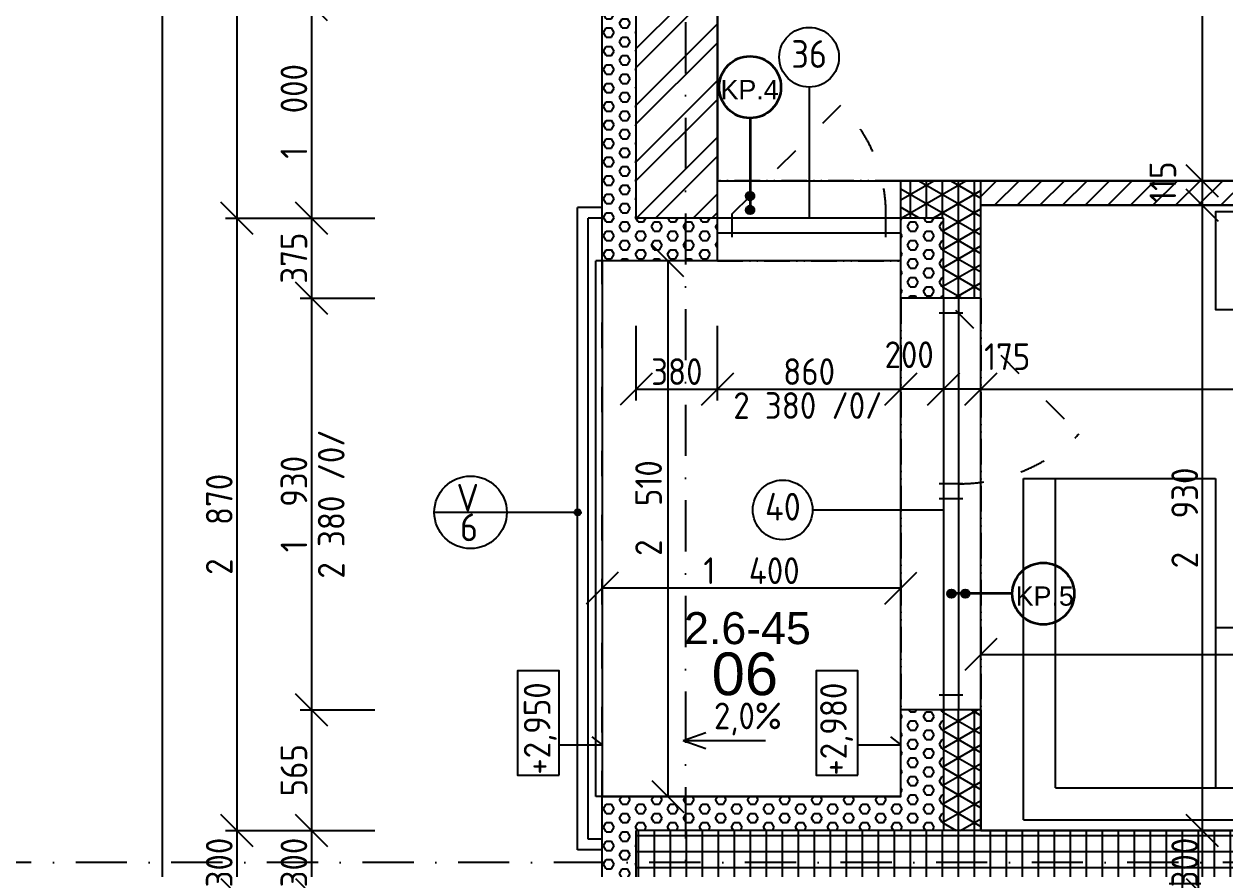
# Model space of a CAD drawing. Extents: x 4511820 to 5180432, y -1526536 to -944957.
# Drawn here: x 5024371 to 5030000, y -1232224 to -1228265 of the extents above; entities that cross this region are included whole.
import ezdxf

# ---------------------------------------------------------------- set-up
doc = ezdxf.new("R2010")
doc.units = 0
doc.header["$MEASUREMENT"] = 0
for name, pattern in [('ACAD_ISO03W100', [30, 12, -18]), ('ACAD_ISO12W100', [22, 12, -3, 0.5, -3, 0.5, -3]), ('BODKOCIARKOVANA_3', [5.6, 3, -1.3, 0, -1.3])]:
    doc.linetypes.add(name, pattern=pattern)
doc.layers.get('0').update_dxf_attribs({"linetype": 'CONTINUOUS'})
doc.layers.get('Defpoints').update_dxf_attribs({"color": 61, "linetype": 'CONTINUOUS'})
for name, color, linetype in [('KÓTY', 4, 'CONTINUOUS'), ('MÚRY', 1, 'CONTINUOUS'), ('OKNÁ', 143, 'CONTINUOUS'), ('osi', 253, 'CONTINUOUS'), ('Plochy', 41, 'CONTINUOUS'), ('POPIS', 7, 'CONTINUOUS'), ('POZEMOK', 7, 'CONTINUOUS'), ('TENKÁ', 7, 'CONTINUOUS'), ('ZARIADENIE', 47, 'CONTINUOUS'), ('ŠRAFY', 82, 'CONTINUOUS')]:
    doc.layers.add(name, color=color, linetype=linetype)
doc.layers.add('preklady', color=74, linetype='CONTINUOUS', lineweight=35)
doc.styles.add('ARIAL', font='arial.ttf')
doc.styles.add('STYLE1', font='isocp.shx')
doc.dimstyles.new('STANDARD-50', dxfattribs={"dimtxt": 125, "dimasz": 150, "dimexe": 10, "dimexo": 200, "dimgap": 20, "dimtad": 1, "dimdsep": 46, "dimlunit": 6, "dimtxsty": 'STYLE1', "dimblk1": 'OBLIQUE', "dimblk2": 'OBLIQUE', "dimsah": 1, "dimcen": 2.5, "dimse1": 1, "dimse2": 1, "dimadec": 0, "dimazin": 0, "dimtfac": 1, "dimtmove": 1, "dimatfit": 3, "dimldrblk": 'OBLIQUE', "dimfxl": 1, "dimtolj": 1, "dimtzin": 0, "dimarcsym": 0})
pattern_1 = [(90, (468750.5, -89070.035), (-75, 5e-15), []), (150, (468750.5, -89070.035), (-37.5, -64.9519053), []), (210, (468750.5, -89070.035), (37.5, -64.9519053), [])]
pattern_2 = [(0, (0, -89070.035), (0, 43.3012702), [25, -50]), (120, (0, -89070.035), (-37.5, -21.6506351), [25, -50]), (60, (25, -89070.035), (-37.5, 21.6506351), [25, -50])]

# ---------------------------------------------------------------- blocks, each defined once
blk = doc.blocks.new('_OBLIQUE')
at = {"color": 0, "linetype": 'ByBlock'}
blk.add_line((-0.5, -0.5), (0.5, 0.5), dxfattribs=at)
blk = doc.blocks.new('*D13871')
at = {"layer": 'Defpoints', "color": 0}
for p in [(5028092.5, -1225674.2), (5025018.5, -1244804.2), (5028252.5, -1244804.2)]:
    blk.add_point(p, dxfattribs=at)
at = {"layer": 'KÓTY', "color": 0, "lineweight": -2}
blk.add_line((5025018.5, -1225674.2), (5025018.5, -1244804.2), dxfattribs=at)
at = {"layer": 'KÓTY', "color": 0, "linetype": 'ByBlock', "lineweight": -2, "xscale": 150, "yscale": 150, "zscale": 150}
for p, rotation in [((5025018.5, -1225674.2), 90), ((5025018.5, -1244804.2), 270)]:
    blk.add_blockref('_OBLIQUE', p, dxfattribs=dict(at, rotation=rotation))
at = {"layer": 'KÓTY', "color": 0, "insert": (5024936, -1235239.2), "char_height": 125, "attachment_point": 5, "rotation": 90, "style": 'STYLE1'}
blk.add_mtext('\\A1;19ﾠ130', dxfattribs=at)
blk = doc.blocks.new('*D13872')
at = {"layer": 'Defpoints', "color": 0}
for p in [(5028252.5, -1225674.2), (5025368.5, -1229174.2), (5028252.5, -1229174.2)]:
    blk.add_point(p, dxfattribs=at)
at = {"layer": 'KÓTY', "color": 0, "lineweight": -2}
blk.add_line((5025368.5, -1225674.2), (5025368.5, -1229174.2), dxfattribs=at)
at = {"layer": 'KÓTY', "color": 0, "linetype": 'ByBlock', "lineweight": -2, "xscale": 150, "yscale": 150, "zscale": 150}
for p, rotation in [((5025368.5, -1225674.2), 90), ((5025368.5, -1229174.2), 270)]:
    blk.add_blockref('_OBLIQUE', p, dxfattribs=dict(at, rotation=rotation))
at = {"layer": 'KÓTY', "color": 0, "insert": (5025286, -1227424.2), "char_height": 125, "attachment_point": 5, "rotation": 90, "style": 'STYLE1'}
blk.add_mtext('\\A1;3ﾠ500', dxfattribs=at)
blk = doc.blocks.new('*D13877')
at = {"layer": 'Defpoints', "color": 0}
for p in [(5028252.5, -1229174.2), (5025368.5, -1232044.2), (5028252.5, -1232044.2)]:
    blk.add_point(p, dxfattribs=at)
at = {"layer": 'KÓTY', "color": 0, "lineweight": -2}
blk.add_line((5025368.5, -1229174.2), (5025368.5, -1232044.2), dxfattribs=at)
at = {"layer": 'KÓTY', "color": 0, "linetype": 'ByBlock', "lineweight": -2, "xscale": 150, "yscale": 150, "zscale": 150}
for p, rotation in [((5025368.5, -1229174.2), 90), ((5025368.5, -1232044.2), 270)]:
    blk.add_blockref('_OBLIQUE', p, dxfattribs=dict(at, rotation=rotation))
at = {"layer": 'KÓTY', "color": 0, "insert": (5025286, -1230609.2), "char_height": 125, "attachment_point": 5, "rotation": 90, "style": 'STYLE1'}
blk.add_mtext('\\A1;2ﾠ870', dxfattribs=at)
blk = doc.blocks.new('*D13878')
at = {"layer": 'Defpoints', "color": 0}
for p in [(5028252.5, -1232044.2), (5025368.5, -1232344.2), (5028252.5, -1232344.2)]:
    blk.add_point(p, dxfattribs=at)
at = {"layer": 'KÓTY', "color": 0, "lineweight": -2}
blk.add_line((5025368.5, -1232044.2), (5025368.5, -1232344.2), dxfattribs=at)
at = {"layer": 'KÓTY', "color": 0, "linetype": 'ByBlock', "lineweight": -2, "xscale": 150, "yscale": 150, "zscale": 150}
for p, rotation in [((5025368.5, -1232044.2), 90), ((5025368.5, -1232344.2), 270)]:
    blk.add_blockref('_OBLIQUE', p, dxfattribs=dict(at, rotation=rotation))
at = {"layer": 'KÓTY', "color": 0, "insert": (5025286, -1232194.2), "char_height": 125, "attachment_point": 5, "rotation": 90, "style": 'STYLE1'}
blk.add_mtext('\\A1;300', dxfattribs=at)
blk = doc.blocks.new('*D13883')
at = {"layer": 'Defpoints', "color": 0}
for p in [(5028252.5, -1228174.2), (5025718.5, -1229174.2), (5028252.5, -1229174.2)]:
    blk.add_point(p, dxfattribs=at)
at = {"layer": 'KÓTY', "color": 0, "lineweight": -2}
blk.add_line((5025718.5, -1228174.2), (5025718.5, -1229174.2), dxfattribs=at)
at = {"layer": 'KÓTY', "color": 0, "linetype": 'ByBlock', "lineweight": -2, "xscale": 150, "yscale": 150, "zscale": 150}
for p, rotation in [((5025718.5, -1228174.2), 90), ((5025718.5, -1229174.2), 270)]:
    blk.add_blockref('_OBLIQUE', p, dxfattribs=dict(at, rotation=rotation))
at = {"layer": 'KÓTY', "color": 0, "insert": (5025636, -1228674.2), "char_height": 125, "attachment_point": 5, "rotation": 90, "style": 'STYLE1'}
blk.add_mtext('\\A1;1ﾠ000', dxfattribs=at)
blk = doc.blocks.new('*D13884')
at = {"layer": 'Defpoints', "color": 0}
for p in [(5028252.5, -1229174.2), (5025718.5, -1229549.2), (5029680, -1229549.2)]:
    blk.add_point(p, dxfattribs=at)
at = {"layer": 'KÓTY', "color": 0, "lineweight": -2}
blk.add_line((5025718.5, -1229174.2), (5025718.5, -1229549.2), dxfattribs=at)
at = {"layer": 'KÓTY', "color": 0, "linetype": 'ByBlock', "lineweight": -2, "xscale": 150, "yscale": 150, "zscale": 150}
for p, rotation in [((5025718.5, -1229174.2), 90), ((5025718.5, -1229549.2), 270)]:
    blk.add_blockref('_OBLIQUE', p, dxfattribs=dict(at, rotation=rotation))
at = {"layer": 'KÓTY', "color": 0, "insert": (5025636, -1229361.7), "char_height": 125, "attachment_point": 5, "rotation": 90, "style": 'STYLE1'}
blk.add_mtext('\\A1;375', dxfattribs=at)
blk = doc.blocks.new('*D13885')
at = {"layer": 'Defpoints', "color": 0}
for p in [(5029680, -1229549.2), (5025718.5, -1231479.2), (5029680, -1231479.2)]:
    blk.add_point(p, dxfattribs=at)
at = {"layer": 'KÓTY', "color": 0, "lineweight": -2}
blk.add_line((5025718.5, -1229549.2), (5025718.5, -1231479.2), dxfattribs=at)
at = {"layer": 'KÓTY', "color": 0, "linetype": 'ByBlock', "lineweight": -2, "xscale": 150, "yscale": 150, "zscale": 150}
for p, rotation in [((5025718.5, -1229549.2), 90), ((5025718.5, -1231479.2), 270)]:
    blk.add_blockref('_OBLIQUE', p, dxfattribs=dict(at, rotation=rotation))
at = {"layer": 'KÓTY', "color": 0, "insert": (5025636, -1230514.2), "char_height": 125, "attachment_point": 5, "rotation": 90, "style": 'STYLE1'}
blk.add_mtext('\\A1;1ﾠ930', dxfattribs=at)
blk = doc.blocks.new('*D13886')
at = {"layer": 'Defpoints', "color": 0}
for p in [(5029680, -1231479.2), (5025718.5, -1232044.2), (5029692.5, -1232044.2)]:
    blk.add_point(p, dxfattribs=at)
at = {"layer": 'KÓTY', "color": 0, "lineweight": -2}
blk.add_line((5025718.5, -1231479.2), (5025718.5, -1232044.2), dxfattribs=at)
at = {"layer": 'KÓTY', "color": 0, "linetype": 'ByBlock', "lineweight": -2, "xscale": 150, "yscale": 150, "zscale": 150}
for p, rotation in [((5025718.5, -1231479.2), 90), ((5025718.5, -1232044.2), 270)]:
    blk.add_blockref('_OBLIQUE', p, dxfattribs=dict(at, rotation=rotation))
at = {"layer": 'KÓTY', "color": 0, "insert": (5025636, -1231761.7), "char_height": 125, "attachment_point": 5, "rotation": 90, "style": 'STYLE1'}
blk.add_mtext('\\A1;565', dxfattribs=at)
blk = doc.blocks.new('*D13887')
at = {"layer": 'Defpoints', "color": 0}
for p in [(5029692.5, -1232044.2), (5025718.5, -1232344.2), (5029692.5, -1232344.2)]:
    blk.add_point(p, dxfattribs=at)
at = {"layer": 'KÓTY', "color": 0, "lineweight": -2}
blk.add_line((5025718.5, -1232044.2), (5025718.5, -1232344.2), dxfattribs=at)
at = {"layer": 'KÓTY', "color": 0, "linetype": 'ByBlock', "lineweight": -2, "xscale": 150, "yscale": 150, "zscale": 150}
for p, rotation in [((5025718.5, -1232044.2), 90), ((5025718.5, -1232344.2), 270)]:
    blk.add_blockref('_OBLIQUE', p, dxfattribs=dict(at, rotation=rotation))
at = {"layer": 'KÓTY', "color": 0, "insert": (5025636, -1232194.2), "char_height": 125, "attachment_point": 5, "rotation": 90, "style": 'STYLE1'}
blk.add_mtext('\\A1;300', dxfattribs=at)
blk = doc.blocks.new('*D30484')
at = {"layer": 'Defpoints', "color": 0}
for p in [(5028092.5, -1225674.2), (5025018.5, -1244804.2), (5028252.5, -1244804.2)]:
    blk.add_point(p, dxfattribs=at)
at = {"layer": 'KÓTY', "color": 0, "lineweight": -2}
blk.add_line((5025018.5, -1225674.2), (5025018.5, -1244804.2), dxfattribs=at)
at = {"layer": 'KÓTY', "color": 0, "linetype": 'ByBlock', "lineweight": -2, "xscale": 150, "yscale": 150, "zscale": 150}
for p, rotation in [((5025018.5, -1225674.2), 90), ((5025018.5, -1244804.2), 270)]:
    blk.add_blockref('_OBLIQUE', p, dxfattribs=dict(at, rotation=rotation))
at = {"layer": 'KÓTY', "color": 0, "insert": (5024936, -1235239.2), "char_height": 125, "attachment_point": 5, "rotation": 90, "style": 'STYLE1'}
blk.add_mtext('\\A1;19ﾠ130', dxfattribs=at)
blk = doc.blocks.new('*D30485')
at = {"layer": 'Defpoints', "color": 0}
for p in [(5028252.5, -1225674.2), (5025368.5, -1229174.2), (5028252.5, -1229174.2)]:
    blk.add_point(p, dxfattribs=at)
at = {"layer": 'KÓTY', "color": 0, "lineweight": -2}
blk.add_line((5025368.5, -1225674.2), (5025368.5, -1229174.2), dxfattribs=at)
at = {"layer": 'KÓTY', "color": 0, "linetype": 'ByBlock', "lineweight": -2, "xscale": 150, "yscale": 150, "zscale": 150}
for p, rotation in [((5025368.5, -1225674.2), 90), ((5025368.5, -1229174.2), 270)]:
    blk.add_blockref('_OBLIQUE', p, dxfattribs=dict(at, rotation=rotation))
at = {"layer": 'KÓTY', "color": 0, "insert": (5025286, -1227424.2), "char_height": 125, "attachment_point": 5, "rotation": 90, "style": 'STYLE1'}
blk.add_mtext('\\A1;3ﾠ500', dxfattribs=at)
blk = doc.blocks.new('*D30490')
at = {"layer": 'Defpoints', "color": 0}
for p in [(5028252.5, -1229174.2), (5025368.5, -1232044.2), (5028252.5, -1232044.2)]:
    blk.add_point(p, dxfattribs=at)
at = {"layer": 'KÓTY', "color": 0, "lineweight": -2}
blk.add_line((5025368.5, -1229174.2), (5025368.5, -1232044.2), dxfattribs=at)
at = {"layer": 'KÓTY', "color": 0, "linetype": 'ByBlock', "lineweight": -2, "xscale": 150, "yscale": 150, "zscale": 150}
for p, rotation in [((5025368.5, -1229174.2), 90), ((5025368.5, -1232044.2), 270)]:
    blk.add_blockref('_OBLIQUE', p, dxfattribs=dict(at, rotation=rotation))
at = {"layer": 'KÓTY', "color": 0, "insert": (5025286, -1230609.2), "char_height": 125, "attachment_point": 5, "rotation": 90, "style": 'STYLE1'}
blk.add_mtext('\\A1;2ﾠ870', dxfattribs=at)
blk = doc.blocks.new('*D30491')
at = {"layer": 'Defpoints', "color": 0}
for p in [(5028252.5, -1232044.2), (5025368.5, -1232344.2), (5028252.5, -1232344.2)]:
    blk.add_point(p, dxfattribs=at)
at = {"layer": 'KÓTY', "color": 0, "lineweight": -2}
blk.add_line((5025368.5, -1232044.2), (5025368.5, -1232344.2), dxfattribs=at)
at = {"layer": 'KÓTY', "color": 0, "linetype": 'ByBlock', "lineweight": -2, "xscale": 150, "yscale": 150, "zscale": 150}
for p, rotation in [((5025368.5, -1232044.2), 90), ((5025368.5, -1232344.2), 270)]:
    blk.add_blockref('_OBLIQUE', p, dxfattribs=dict(at, rotation=rotation))
at = {"layer": 'KÓTY', "color": 0, "insert": (5025286, -1232194.2), "char_height": 125, "attachment_point": 5, "rotation": 90, "style": 'STYLE1'}
blk.add_mtext('\\A1;300', dxfattribs=at)
blk = doc.blocks.new('*D30496')
at = {"layer": 'Defpoints', "color": 0}
for p in [(5028252.5, -1228174.2), (5025718.5, -1229174.2), (5028252.5, -1229174.2)]:
    blk.add_point(p, dxfattribs=at)
at = {"layer": 'KÓTY', "color": 0, "lineweight": -2}
blk.add_line((5025718.5, -1228174.2), (5025718.5, -1229174.2), dxfattribs=at)
at = {"layer": 'KÓTY', "color": 0, "linetype": 'ByBlock', "lineweight": -2, "xscale": 150, "yscale": 150, "zscale": 150}
for p, rotation in [((5025718.5, -1228174.2), 90), ((5025718.5, -1229174.2), 270)]:
    blk.add_blockref('_OBLIQUE', p, dxfattribs=dict(at, rotation=rotation))
at = {"layer": 'KÓTY', "color": 0, "insert": (5025636, -1228674.2), "char_height": 125, "attachment_point": 5, "rotation": 90, "style": 'STYLE1'}
blk.add_mtext('\\A1;1ﾠ000', dxfattribs=at)
blk = doc.blocks.new('*D30497')
at = {"layer": 'Defpoints', "color": 0}
for p in [(5028252.5, -1229174.2), (5025718.5, -1229549.2), (5029680, -1229549.2)]:
    blk.add_point(p, dxfattribs=at)
at = {"layer": 'KÓTY', "color": 0, "lineweight": -2}
blk.add_line((5025718.5, -1229174.2), (5025718.5, -1229549.2), dxfattribs=at)
at = {"layer": 'KÓTY', "color": 0, "linetype": 'ByBlock', "lineweight": -2, "xscale": 150, "yscale": 150, "zscale": 150}
for p, rotation in [((5025718.5, -1229174.2), 90), ((5025718.5, -1229549.2), 270)]:
    blk.add_blockref('_OBLIQUE', p, dxfattribs=dict(at, rotation=rotation))
at = {"layer": 'KÓTY', "color": 0, "insert": (5025636, -1229361.7), "char_height": 125, "attachment_point": 5, "rotation": 90, "style": 'STYLE1'}
blk.add_mtext('\\A1;375', dxfattribs=at)
blk = doc.blocks.new('*D30498')
at = {"layer": 'Defpoints', "color": 0}
for p in [(5029680, -1229549.2), (5025718.5, -1231479.2), (5029680, -1231479.2)]:
    blk.add_point(p, dxfattribs=at)
at = {"layer": 'KÓTY', "color": 0, "lineweight": -2}
blk.add_line((5025718.5, -1229549.2), (5025718.5, -1231479.2), dxfattribs=at)
at = {"layer": 'KÓTY', "color": 0, "linetype": 'ByBlock', "lineweight": -2, "xscale": 150, "yscale": 150, "zscale": 150}
for p, rotation in [((5025718.5, -1229549.2), 90), ((5025718.5, -1231479.2), 270)]:
    blk.add_blockref('_OBLIQUE', p, dxfattribs=dict(at, rotation=rotation))
at = {"layer": 'KÓTY', "color": 0, "insert": (5025636, -1230514.2), "char_height": 125, "attachment_point": 5, "rotation": 90, "style": 'STYLE1'}
blk.add_mtext('\\A1;1ﾠ930', dxfattribs=at)
blk = doc.blocks.new('*D30499')
at = {"layer": 'Defpoints', "color": 0}
for p in [(5029680, -1231479.2), (5025718.5, -1232044.2), (5029692.5, -1232044.2)]:
    blk.add_point(p, dxfattribs=at)
at = {"layer": 'KÓTY', "color": 0, "lineweight": -2}
blk.add_line((5025718.5, -1231479.2), (5025718.5, -1232044.2), dxfattribs=at)
at = {"layer": 'KÓTY', "color": 0, "linetype": 'ByBlock', "lineweight": -2, "xscale": 150, "yscale": 150, "zscale": 150}
for p, rotation in [((5025718.5, -1231479.2), 90), ((5025718.5, -1232044.2), 270)]:
    blk.add_blockref('_OBLIQUE', p, dxfattribs=dict(at, rotation=rotation))
at = {"layer": 'KÓTY', "color": 0, "insert": (5025636, -1231761.7), "char_height": 125, "attachment_point": 5, "rotation": 90, "style": 'STYLE1'}
blk.add_mtext('\\A1;565', dxfattribs=at)
blk = doc.blocks.new('*D30500')
at = {"layer": 'Defpoints', "color": 0}
for p in [(5029692.5, -1232044.2), (5025718.5, -1232344.2), (5029692.5, -1232344.2)]:
    blk.add_point(p, dxfattribs=at)
at = {"layer": 'KÓTY', "color": 0, "lineweight": -2}
blk.add_line((5025718.5, -1232044.2), (5025718.5, -1232344.2), dxfattribs=at)
at = {"layer": 'KÓTY', "color": 0, "linetype": 'ByBlock', "lineweight": -2, "xscale": 150, "yscale": 150, "zscale": 150}
for p, rotation in [((5025718.5, -1232044.2), 90), ((5025718.5, -1232344.2), 270)]:
    blk.add_blockref('_OBLIQUE', p, dxfattribs=dict(at, rotation=rotation))
at = {"layer": 'KÓTY', "color": 0, "insert": (5025636, -1232194.2), "char_height": 125, "attachment_point": 5, "rotation": 90, "style": 'STYLE1'}
blk.add_mtext('\\A1;300', dxfattribs=at)
blk = doc.blocks.new('SESACKA ROH1')
at = {"layer": 'ZARIADENIE', "color": 30, "ltscale": 0.25}
for p, q in [((4444944, -1318705.2), (4444944, -1317105.2)), ((4444944, -1317105.2), (4445844, -1317105.2)), ((4445094, -1318555.2), (4445094, -1317105.2)), ((4445844, -1317105.2), (4445844, -1317805.2)), ((4447444, -1317805.2), (4445844, -1317805.2)), ((4445844, -1317805.2), (4445844, -1318555.2)), ((4446569, -1317805.2), (4446569, -1318555.2)), ((4447294, -1318555.2), (4447294, -1317805.2)), ((4447444, -1318705.2), (4447444, -1317805.2)), ((4445094, -1318555.2), (4447294, -1318555.2)), ((4444944, -1318705.2), (4447444, -1318705.2))]:
    blk.add_line(p, q, dxfattribs=at)
at = {"layer": 'ZARIADENIE', "color": 45, "ltscale": 0.25}
blk.add_lwpolyline([(4447044, -1317155.2), (4446044, -1317155.2), (4446044, -1317605.2), (4447044, -1317605.2)], close=True, dxfattribs=at)
blk = doc.blocks.new('*D30623')
at = {"layer": 'Defpoints', "color": 0}
for p in [(5027081, -1230909), (5027081, -1230909), (5028481, -1230909)]:
    blk.add_point(p, dxfattribs=at)
at = {"layer": 'KÓTY', "color": 0, "lineweight": -2}
blk.add_line((5028481, -1230909), (5027081, -1230909), dxfattribs=at)
at = {"layer": 'KÓTY', "color": 0, "linetype": 'ByBlock', "lineweight": -2, "xscale": 150, "yscale": 150, "zscale": 150, "rotation": 180}
blk.add_blockref('_OBLIQUE', (5027081, -1230909), dxfattribs=at)
at = {"layer": 'KÓTY', "color": 0, "linetype": 'ByBlock', "lineweight": -2, "xscale": 150, "yscale": 150, "zscale": 150}
blk.add_blockref('_OBLIQUE', (5028481, -1230909), dxfattribs=at)
at = {"layer": 'KÓTY', "color": 0, "insert": (5027781, -1230826.5), "char_height": 125, "attachment_point": 5, "style": 'STYLE1'}
blk.add_mtext('\\A1;1ﾠ400', dxfattribs=at)
blk = doc.blocks.new('*D30624')
at = {"layer": 'Defpoints', "color": 0}
for p in [(5027351, -1229374.2), (5027351, -1231884.2), (5027388, -1231884.2)]:
    blk.add_point(p, dxfattribs=at)
at = {"layer": 'KÓTY', "color": 0, "lineweight": -2}
blk.add_line((5027388, -1229374.2), (5027388, -1231884.2), dxfattribs=at)
at = {"layer": 'KÓTY', "color": 0, "linetype": 'ByBlock', "lineweight": -2, "xscale": 150, "yscale": 150, "zscale": 150}
for p, rotation in [((5027388, -1229374.2), 90), ((5027388, -1231884.2), 270)]:
    blk.add_blockref('_OBLIQUE', p, dxfattribs=dict(at, rotation=rotation))
at = {"layer": 'KÓTY', "color": 0, "insert": (5027298.5, -1230533), "char_height": 125, "attachment_point": 5, "rotation": 90, "style": 'STYLE1'}
blk.add_mtext('\\A1;2ﾠ510', dxfattribs=at)
blk = doc.blocks.new('*D30625')
at = {"layer": 'Defpoints', "color": 0}
for p in [(5027241, -1229304.2), (5027621, -1229304.2), (5027621, -1229976)]:
    blk.add_point(p, dxfattribs=at)
at = {"layer": 'KÓTY', "color": 0, "lineweight": -2}
blk.add_line((5027241, -1229976), (5027621, -1229976), dxfattribs=at)
at = {"layer": 'KÓTY', "color": 0, "linetype": 'ByBlock', "lineweight": -2, "xscale": 150, "yscale": 150, "zscale": 150, "rotation": 180}
blk.add_blockref('_OBLIQUE', (5027241, -1229976), dxfattribs=at)
at = {"layer": 'KÓTY', "color": 0, "linetype": 'ByBlock', "lineweight": -2, "xscale": 150, "yscale": 150, "zscale": 150}
blk.add_blockref('_OBLIQUE', (5027621, -1229976), dxfattribs=at)
at = {"layer": 'KÓTY', "color": 0, "insert": (5027431, -1229893.5), "char_height": 125, "attachment_point": 5, "style": 'STYLE1'}
blk.add_mtext('\\A1;380', dxfattribs=at)
blk = doc.blocks.new('*D30626')
at = {"layer": 'Defpoints', "color": 0}
for p in [(5027621, -1229504.2), (5028481, -1229504.2), (5028481, -1229976)]:
    blk.add_point(p, dxfattribs=at)
at = {"layer": 'KÓTY', "color": 0, "lineweight": -2}
blk.add_line((5027621, -1229976), (5028481, -1229976), dxfattribs=at)
at = {"layer": 'KÓTY', "color": 0, "linetype": 'ByBlock', "lineweight": -2, "xscale": 150, "yscale": 150, "zscale": 150, "rotation": 180}
blk.add_blockref('_OBLIQUE', (5027621, -1229976), dxfattribs=at)
at = {"layer": 'KÓTY', "color": 0, "linetype": 'ByBlock', "lineweight": -2, "xscale": 150, "yscale": 150, "zscale": 150}
blk.add_blockref('_OBLIQUE', (5028481, -1229976), dxfattribs=at)
at = {"layer": 'KÓTY', "color": 0, "insert": (5028051, -1229893.5), "char_height": 125, "attachment_point": 5, "style": 'STYLE1'}
blk.add_mtext('\\A1;860', dxfattribs=at)
blk = doc.blocks.new('*D31307')
at = {"layer": 'Defpoints', "color": 0}
for p in [(5029894, -1225924.2), (5029894, -1228999.2), (5029894, -1228999.2)]:
    blk.add_point(p, dxfattribs=at)
at = {"layer": 'KÓTY', "color": 0, "lineweight": -2}
blk.add_line((5029894, -1225924.2), (5029894, -1228999.2), dxfattribs=at)
at = {"layer": 'KÓTY', "color": 0, "linetype": 'ByBlock', "lineweight": -2, "xscale": 150, "yscale": 150, "zscale": 150}
for p, rotation in [((5029894, -1225924.2), 90), ((5029894, -1228999.2), 270)]:
    blk.add_blockref('_OBLIQUE', p, dxfattribs=dict(at, rotation=rotation))
at = {"layer": 'KÓTY', "color": 0, "insert": (5029811.5, -1227461.7), "char_height": 125, "attachment_point": 5, "rotation": 90, "style": 'STYLE1'}
blk.add_mtext('\\A1;3ﾠ075', dxfattribs=at)
blk = doc.blocks.new('*D31308')
at = {"layer": 'Defpoints', "color": 0}
for p in [(5029894, -1228999.2), (5029894, -1229114.2), (5029894, -1229114.2)]:
    blk.add_point(p, dxfattribs=at)
at = {"layer": 'KÓTY', "color": 0, "lineweight": -2}
blk.add_line((5029894, -1228999.2), (5029894, -1229114.2), dxfattribs=at)
at = {"layer": 'KÓTY', "color": 0, "linetype": 'ByBlock', "lineweight": -2, "xscale": 150, "yscale": 150, "zscale": 150}
for p, rotation in [((5029894, -1228999.2), 90), ((5029894, -1229114.2), 270)]:
    blk.add_blockref('_OBLIQUE', p, dxfattribs=dict(at, rotation=rotation))
at = {"layer": 'KÓTY', "color": 0, "insert": (5029709, -1229006), "char_height": 125, "attachment_point": 5, "rotation": 90, "style": 'STYLE1'}
blk.add_mtext('\\A1;115', dxfattribs=at)
blk = doc.blocks.new('*D31309')
at = {"layer": 'Defpoints', "color": 0}
for p in [(5029894, -1229114.2), (5029894, -1232044.2), (5029894, -1232044.2)]:
    blk.add_point(p, dxfattribs=at)
at = {"layer": 'KÓTY', "color": 0, "lineweight": -2}
blk.add_line((5029894, -1229114.2), (5029894, -1232044.2), dxfattribs=at)
at = {"layer": 'KÓTY', "color": 0, "linetype": 'ByBlock', "lineweight": -2, "xscale": 150, "yscale": 150, "zscale": 150}
for p, rotation in [((5029894, -1229114.2), 90), ((5029894, -1232044.2), 270)]:
    blk.add_blockref('_OBLIQUE', p, dxfattribs=dict(at, rotation=rotation))
at = {"layer": 'KÓTY', "color": 0, "insert": (5029811.5, -1230579.2), "char_height": 125, "attachment_point": 5, "rotation": 90, "style": 'STYLE1'}
blk.add_mtext('\\A1;2ﾠ930', dxfattribs=at)
blk = doc.blocks.new('*D31310')
at = {"layer": 'Defpoints', "color": 0}
for p in [(5029894, -1232044.2), (5029894, -1232344.2), (5029894, -1232344.2)]:
    blk.add_point(p, dxfattribs=at)
at = {"layer": 'KÓTY', "color": 0, "lineweight": -2}
blk.add_line((5029894, -1232044.2), (5029894, -1232344.2), dxfattribs=at)
at = {"layer": 'KÓTY', "color": 0, "linetype": 'ByBlock', "lineweight": -2, "xscale": 150, "yscale": 150, "zscale": 150}
for p, rotation in [((5029894, -1232044.2), 90), ((5029894, -1232344.2), 270)]:
    blk.add_blockref('_OBLIQUE', p, dxfattribs=dict(at, rotation=rotation))
at = {"layer": 'KÓTY', "color": 0, "insert": (5029811.5, -1232194.2), "char_height": 125, "attachment_point": 5, "rotation": 90, "style": 'STYLE1'}
blk.add_mtext('\\A1;300', dxfattribs=at)
blk = doc.blocks.new('*D31410')
at = {"layer": 'Defpoints', "color": 0}
for p in [(5035371, -1231219), (5028856, -1231989.2), (5035371, -1231989.2)]:
    blk.add_point(p, dxfattribs=at)
at = {"layer": 'KÓTY', "color": 0, "lineweight": -2}
blk.add_line((5028856, -1231219), (5035371, -1231219), dxfattribs=at)
at = {"layer": 'KÓTY', "color": 0, "linetype": 'ByBlock', "lineweight": -2, "xscale": 150, "yscale": 150, "zscale": 150, "rotation": 180}
blk.add_blockref('_OBLIQUE', (5028856, -1231219), dxfattribs=at)
at = {"layer": 'KÓTY', "color": 0, "linetype": 'ByBlock', "lineweight": -2, "xscale": 150, "yscale": 150, "zscale": 150}
blk.add_blockref('_OBLIQUE', (5035371, -1231219), dxfattribs=at)
at = {"layer": 'KÓTY', "color": 0, "insert": (5032113.5, -1231136.5), "char_height": 125, "attachment_point": 5, "style": 'STYLE1'}
blk.add_mtext('\\A1;6ﾠ515', dxfattribs=at)
blk = doc.blocks.new('*D31415')
at = {"layer": 'Defpoints', "color": 0}
for p in [(5028856, -1229114.2), (5032356, -1229114.2), (5032356, -1229976)]:
    blk.add_point(p, dxfattribs=at)
at = {"layer": 'KÓTY', "color": 0, "lineweight": -2}
blk.add_line((5028856, -1229976), (5032356, -1229976), dxfattribs=at)
at = {"layer": 'KÓTY', "color": 0, "linetype": 'ByBlock', "lineweight": -2, "xscale": 150, "yscale": 150, "zscale": 150, "rotation": 180}
blk.add_blockref('_OBLIQUE', (5028856, -1229976), dxfattribs=at)
at = {"layer": 'KÓTY', "color": 0, "linetype": 'ByBlock', "lineweight": -2, "xscale": 150, "yscale": 150, "zscale": 150}
blk.add_blockref('_OBLIQUE', (5032356, -1229976), dxfattribs=at)
at = {"layer": 'KÓTY', "color": 0, "insert": (5030606, -1229893.5), "char_height": 125, "attachment_point": 5, "style": 'STYLE1'}
blk.add_mtext('\\A1;3ﾠ500', dxfattribs=at)
blk = doc.blocks.new('*D31437')
at = {"layer": 'Defpoints', "color": 0}
for p in [(5028681, -1229976), (5028681, -1229976), (5028856, -1229976)]:
    blk.add_point(p, dxfattribs=at)
at = {"layer": 'KÓTY', "color": 0, "lineweight": -2}
blk.add_line((5028856, -1229976), (5028681, -1229976), dxfattribs=at)
at = {"layer": 'KÓTY', "color": 0, "linetype": 'ByBlock', "lineweight": -2, "xscale": 150, "yscale": 150, "zscale": 150, "rotation": 180}
blk.add_blockref('_OBLIQUE', (5028681, -1229976), dxfattribs=at)
at = {"layer": 'KÓTY', "color": 0, "linetype": 'ByBlock', "lineweight": -2, "xscale": 150, "yscale": 150, "zscale": 150}
blk.add_blockref('_OBLIQUE', (5028856, -1229976), dxfattribs=at)
at = {"layer": 'KÓTY', "color": 0, "insert": (5028979.5, -1229823.5), "char_height": 125, "attachment_point": 5, "style": 'STYLE1'}
blk.add_mtext('\\A1;175', dxfattribs=at)
blk = doc.blocks.new('*D31438')
at = {"layer": 'Defpoints', "color": 0}
for p in [(5028481, -1229976), (5028481, -1229976), (5028681, -1229976)]:
    blk.add_point(p, dxfattribs=at)
at = {"layer": 'KÓTY', "color": 0, "lineweight": -2}
blk.add_line((5028681, -1229976), (5028481, -1229976), dxfattribs=at)
at = {"layer": 'KÓTY', "color": 0, "linetype": 'ByBlock', "lineweight": -2, "xscale": 150, "yscale": 150, "zscale": 150, "rotation": 180}
blk.add_blockref('_OBLIQUE', (5028481, -1229976), dxfattribs=at)
at = {"layer": 'KÓTY', "color": 0, "linetype": 'ByBlock', "lineweight": -2, "xscale": 150, "yscale": 150, "zscale": 150}
blk.add_blockref('_OBLIQUE', (5028681, -1229976), dxfattribs=at)
at = {"layer": 'KÓTY', "color": 0, "insert": (5028520, -1229814.5), "char_height": 125, "attachment_point": 5, "style": 'STYLE1'}
blk.add_mtext('\\A1;200', dxfattribs=at)

msp = doc.modelspace()

# ---------------------------------------------------------------- hatches: boundary and pattern name
at = {"layer": 'preklady'}
h = msp.add_hatch(color=256, dxfattribs=at)
h.dxf.hatch_style = 1
h.paths.add_polyline_path([(5027792.5, -1229071.035, 1), (5027755.5, -1229071.035, 1)])
h = msp.add_hatch(color=256, dxfattribs=at)
h.dxf.hatch_style = 1
h.paths.add_polyline_path([(5027792.5, -1229136.035, 1), (5027755.5, -1229136.035, 1)])
h = msp.add_hatch(color=256, dxfattribs=at)
h.dxf.hatch_style = 1
h.paths.add_polyline_path([(5028718.096, -1230952.551, 1), (5028718.096, -1230915.551, 1)])
h = msp.add_hatch(color=256, dxfattribs=at)
h.dxf.hatch_style = 1
h.paths.add_polyline_path([(5028783.096, -1230952.551, 1), (5028783.096, -1230915.551, 1)])
at = {"layer": 'TENKÁ'}
h = msp.add_hatch(color=256, dxfattribs=at)
h.dxf.hatch_style = 1
h.paths.add_polyline_path([(5026951, -1230553.035, 2.41421356), (5026966, -1230538.035, 0.41421356)])
at = {"layer": 'ŠRAFY'}
h = msp.add_hatch(dxfattribs=at)
h.set_pattern_fill('HEX', color=256, scale=200)
h.set_pattern_definition(pattern_2)
h.paths.add_polyline_path([(5027081, -1229174.226), (5027081, -1229374.226), (5027621, -1229374.226), (5027621, -1229244.226), (5027621, -1229174.226), (5027241, -1229174.226), (5027241, -1228174.226), (5027241, -1228134.226), (5027081, -1228134.226), (5027081, -1229124.226)])
h = msp.add_hatch(dxfattribs=at)
h.set_pattern_fill('ANSI32', color=256, scale=500)
h.set_pattern_definition([(45, (584112, 2493.08), (-132.5825215, 132.5825215), []), (45, (584200.39, 2493.08), (-132.5825215, 132.5825215), [])])
h.paths.add_polyline_path([(5027621, -1228174.226), (5027241, -1228174.226), (5027241, -1229174.226), (5027621, -1229174.226), (5027621, -1228999.226)])
at = {"layer": 'ŠRAFY', "ltscale": 0.25}
h = msp.add_hatch(dxfattribs=at)
h.set_pattern_fill('ANSI31', color=256, scale=600, style=0)
h.set_pattern_definition([(45, (515270.5, 214751.965), (-53.0330086, 53.0330086), [])])
h.paths.add_polyline_path([(5028856, -1228999.226), (5028856, -1229114.226), (5032356, -1229114.226), (5032356, -1228999.226), (5031956, -1228999.226), (5031956, -1228949.226), (5031841, -1228949.226), (5031841, -1228999.226)])
h.paths.add_polyline_path([(5029584, -1229124.726), (5029584, -1228887.226), (5029834, -1228887.226), (5029834, -1229124.726)], flags=9)
h = msp.add_hatch(dxfattribs=at)
h.set_pattern_fill('NET3', color=256, scale=600, angle=90)
h.set_pattern_definition(pattern_1)
h.paths.add_polyline_path([(5028481, -1228999.226), (5028481, -1229174.226), (5028681, -1229174.226), (5028681, -1229549.226), (5028751, -1229549.226), (5028856, -1229549.226), (5028856, -1229114.226), (5028856, -1228999.226)])
at = {"layer": 'ŠRAFY'}
h = msp.add_hatch(dxfattribs=at)
h.set_pattern_fill('HEX', color=256, scale=200)
h.set_pattern_definition(pattern_2)
h.paths.add_polyline_path([(5028681, -1229549.226), (5028681, -1229174.226), (5028481, -1229174.226), (5028481, -1229244.226), (5028481, -1229374.226), (5028481, -1229549.226)])
h = msp.add_hatch(dxfattribs=at)
h.set_pattern_fill('HEX', color=256, scale=200)
h.set_pattern_definition(pattern_2)
h.paths.add_polyline_path([(5028681, -1232909.226), (5028681, -1232844.226), (5028681, -1232344.226), (5027241, -1232344.226), (5027241, -1232044.226), (5028681, -1232044.226), (5028681, -1231479.226), (5028481, -1231479.226), (5028481, -1231642.581), (5028481, -1231884.226), (5027081, -1231884.226), (5027081, -1232084.226), (5027081, -1232134.226), (5027081, -1232254.226), (5027081, -1232304.226), (5027081, -1232504.226), (5028481, -1232504.226), (5028481, -1232844.226), (5028481, -1232909.226)])
at = {"layer": 'ŠRAFY', "ltscale": 0.25}
h = msp.add_hatch(dxfattribs=at)
h.set_pattern_fill('NET3', color=256, scale=600, angle=90)
h.set_pattern_definition(pattern_1)
h.paths.add_polyline_path([(5028681, -1232044.226), (5028856, -1232044.226), (5028856, -1231479.226), (5028681, -1231479.226)])
h = msp.add_hatch(dxfattribs=at)
h.set_pattern_fill('ANSI37', color=256, scale=600, angle=45)
h.set_pattern_definition([(90, (-3307273.674, 579782.7), (-75, 1e-14), []), (180, (-3307273.674, 579782.7), (-1e-14, -75), [])])
h.paths.add_polyline_path([(5036351, -1232044.226), (5036236, -1232044.226), (5035486, -1232044.226), (5035371, -1232044.226), (5034711, -1232044.226), (5034111, -1232044.226), (5033511, -1232044.226), (5033361, -1232044.226), (5028856, -1232044.226), (5028681, -1232044.226), (5027241, -1232044.226), (5027241, -1232344.226), (5028681, -1232344.226), (5028856, -1232344.226), (5033366, -1232344.226), (5033941, -1232344.226), (5034191, -1232344.226), (5034291, -1232344.226), (5034541, -1232344.226), (5034991, -1232344.226), (5035641, -1232344.226), (5035756, -1232344.226), (5036491, -1232344.226), (5036491, -1232159.226), (5036541, -1232159.226), (5036541, -1232044.226), (5036466, -1232044.226)])

# ---------------------------------------------------------------- linework, layer by layer
at = {"layer": 'KÓTY', "ltscale": 25}
for p, q in [((5025315.097, -1229174.226), (5025665.097, -1229174.226)), ((5025315.097, -1229174.226), (5025665.097, -1229174.226)), ((5025665.097, -1229174.226), (5026015.097, -1229174.226)), ((5025665.097, -1229174.226), (5026015.097, -1229174.226)), ((5025665.097, -1229549.226), (5026015.097, -1229549.226)), ((5025665.097, -1229549.226), (5026015.097, -1229549.226)), ((5027241, -1230029.438), (5027241, -1229679.438)), ((5027621, -1230029.438), (5027621, -1229679.438)), ((5025665.097, -1231479.226), (5026015.097, -1231479.226)), ((5025665.097, -1231479.226), (5026015.097, -1231479.226)), ((5025315.097, -1232044.226), (5025665.097, -1232044.226)), ((5025315.097, -1232044.226), (5025665.097, -1232044.226)), ((5025665.097, -1232044.226), (5026015.097, -1232044.226)), ((5025665.097, -1232044.226), (5026015.097, -1232044.226))]:
    msp.add_line(p, q, dxfattribs=at)
at = {"layer": 'MÚRY'}
for p, q in [((5027081, -1229374.226), (5027081, -1228134.226)), ((5027621, -1229374.226), (5027621, -1228134.226)), ((5028481, -1229549.226), (5028481, -1228999.226)), ((5031841, -1228999.226), (5028481, -1228999.226)), ((5028856, -1229549.226), (5028856, -1229114.226)), ((5032356, -1229114.226), (5028856, -1229114.226)), ((5027621, -1229374.226), (5027081, -1229374.226)), ((5028481, -1231884.226), (5028481, -1231479.226)), ((5028856, -1231479.226), (5028856, -1232044.226)), ((5028481, -1231884.226), (5027081, -1231884.226)), ((5027081, -1232504.226), (5027081, -1231884.226)), ((5028856, -1232044.226), (5035371, -1232044.226))]:
    msp.add_line(p, q, dxfattribs=at)
at = {"layer": 'MÚRY', "ltscale": 0.25}
for p, q in [((5028856, -1229549.226), (5028481, -1229549.226)), ((5028856, -1231479.226), (5028481, -1231479.226))]:
    msp.add_line(p, q, dxfattribs=at)
at = {"layer": 'OKNÁ', "ltscale": 0.25}
for p, q in [((5028051, -1228560.372), (5028051, -1229174.226)), ((5028481, -1229174.226), (5027621, -1229174.226)), ((5027691, -1229264.226), (5027691, -1229154.226)), ((5028411, -1229264.226), (5028411, -1229154.226)), ((5028481, -1229244.226), (5027621, -1229244.226)), ((5028681, -1229549.226), (5028681, -1231479.226)), ((5028751, -1229549.226), (5028751, -1231479.226)), ((5028771, -1229619.226), (5028661, -1229619.226)), ((5028771, -1230419.226), (5028661, -1230419.226)), ((5028771, -1230489.226), (5028661, -1230489.226)), ((5028067.146, -1230541.726), (5028681, -1230541.726)), ((5028771, -1231409.226), (5028661, -1231409.226))]:
    msp.add_line(p, q, dxfattribs=at)
at = {"layer": 'OKNÁ', "linetype": 'ACAD_ISO03W100', "ltscale": 10}
for p, q in [((5027691, -1229154.226), (5028200.117, -1228645.109)), ((5028736.858, -1229605.084), (5029316.685, -1230184.912))]:
    msp.add_line(p, q, dxfattribs=at)
at = {"layer": 'OKNÁ', "ltscale": 0.25}
for centre in [(5028051, -1228420.372), (5027927.146, -1230541.726)]:
    msp.add_circle(centre, 140, dxfattribs=at)
at = {"layer": 'OKNÁ', "linetype": 'ACAD_ISO03W100', "ltscale": 10}
for centre, radius, start, end in [((5027691, -1229154.226), 720, 0, 45), ((5028751, -1229619.226), 800, 270, 315)]:
    msp.add_arc(centre, radius, start, end, dxfattribs=at)
at = {"layer": 'osi', "linetype": 'BODKOCIARKOVANA_3', "ltscale": 80}
for p, q in [((5027471, -1223327.035), (5027471, -1260844.226)), ((5041881, -1232194.226), (4978211, -1232194.226))]:
    msp.add_line(p, q, dxfattribs=at)
at = {"layer": 'Plochy'}
for points in [[(5031841, -1225924.226), (5027621, -1225924.226), (5027621, -1228999.226), (5031841, -1228999.226)], [(5028856, -1229114.226), (5032356, -1229114.226), (5032356, -1228999.226), (5031956, -1228999.226), (5031956, -1227924.226), (5033621, -1227924.226), (5033621, -1229639.226), (5035371, -1229639.226), (5035371, -1232044.226), (5028856, -1232044.226)], [(5028481, -1229374.226), (5027081, -1229374.226), (5027081, -1231884.226), (5028481, -1231884.226)]]:
    msp.add_lwpolyline(points, close=True, dxfattribs=at)
at = {"layer": 'POZEMOK'}
for p, q in [((5026966, -1232134.226), (5026966, -1229124.226)), ((5027081, -1229124.226), (5026966, -1229124.226)), ((5027016, -1232084.226), (5027016, -1229174.226)), ((5027081, -1229174.226), (5027016, -1229174.226)), ((5027081, -1232134.226), (5026966, -1232134.226)), ((5027081, -1232084.226), (5027016, -1232084.226))]:
    msp.add_line(p, q, dxfattribs=at)
at = {"layer": 'preklady'}
for p, q in [((5027774, -1228705.726), (5027774, -1229117.535)), ((5029003.404, -1230934.051), (5028736.596, -1230934.051))]:
    msp.add_line(p, q, dxfattribs=at)
at = {"layer": 'preklady', "ltscale": 0.25}
for centre in [(5027774, -1228560.726), (5029148.404, -1230934.051)]:
    msp.add_circle(centre, 145, dxfattribs=at)
at = {"layer": 'preklady'}
for centre in [(5027774, -1229071.035), (5027774, -1229136.035), (5028718.096, -1230934.051), (5028783.096, -1230934.051)]:
    msp.add_circle(centre, 18.5, dxfattribs=at)
at = {"layer": 'TENKÁ'}
for p, q in [((5027241, -1229174.226), (5027241, -1228134.226)), ((5028856, -1229114.226), (5028856, -1228999.226)), ((5027621, -1229174.226), (5027241, -1229174.226)), ((5028681, -1229174.226), (5028481, -1229174.226)), ((5028681, -1229549.226), (5028681, -1229174.226)), ((5028681, -1231479.226), (5028681, -1232044.226)), ((5027032.191, -1231605.226), (5027081, -1231642.581)), ((5027567.211, -1231586.498), (5027460.011, -1231624.098)), ((5027846.011, -1231624.098), (5027460.011, -1231624.098)), ((5027567.211, -1231661.698), (5027460.011, -1231624.098)), ((5028432.191, -1231605.226), (5028481, -1231642.581)), ((5026879.5, -1231642.581), (5027081, -1231642.581)), ((5028279.5, -1231642.581), (5028481, -1231642.581)), ((5028681, -1232044.226), (5027241, -1232044.226)), ((5027241, -1232344.226), (5027241, -1232044.226)), ((5028856, -1232044.226), (5028681, -1232044.226))]:
    msp.add_line(p, q, dxfattribs=at)
at = {"layer": 'TENKÁ', "linetype": 'ACAD_ISO12W100', "ltscale": 10}
for p, q in [((5028481, -1228999.226), (5027621, -1228999.226)), ((5027621, -1229374.226), (5028481, -1229374.226)), ((5028481, -1229549.226), (5028481, -1231479.226)), ((5028856, -1229549.226), (5028856, -1231479.226))]:
    msp.add_line(p, q, dxfattribs=at)
at = {"layer": 'TENKÁ', "ltscale": 0.25}
for p, q in [((5027051, -1231884.226), (5027051, -1229374.226)), ((5027081, -1229374.226), (5027051, -1229374.226)), ((5026634.097, -1230553.035), (5026294.097, -1230553.035)), ((5026966, -1230553.035), (5026634.097, -1230553.035)), ((5027081, -1231884.226), (5027051, -1231884.226))]:
    msp.add_line(p, q, dxfattribs=at)
at = {"layer": 'TENKÁ', "linetype": 'ACAD_ISO03W100', "ltscale": 10}
msp.add_line((5027081, -1231884.226), (5027081, -1229374.226), dxfattribs=at)
at = {"layer": 'TENKÁ'}
for points in [[(5026879.5, -1231783.889), (5026879.5, -1231296.274), (5026684.101, -1231296.274), (5026684.101, -1231783.889)], [(5028279.5, -1231783.889), (5028279.5, -1231296.274), (5028084.101, -1231296.274), (5028084.101, -1231783.889)]]:
    msp.add_lwpolyline(points, close=True, dxfattribs=at)
at = {"layer": 'TENKÁ', "ltscale": 0.25}
msp.add_circle((5026464.097, -1230553.035), 170, dxfattribs=at)
at = {"layer": 'TENKÁ'}
msp.add_circle((5026966, -1230553.035), 15, dxfattribs=at)
at = {"layer": 'ZARIADENIE', "color": 45, "ltscale": 0.25}
msp.add_lwpolyline([(5031556, -1229144.226), (5029956, -1229144.226), (5029956, -1229601.993), (5031556, -1229601.993)], close=True, dxfattribs=at)

# ---------------------------------------------------------------- block references
at = {"layer": 'Plochy', "color": 2}
msp.add_blockref('SESACKA ROH1', (584112, 86710.965), dxfattribs=at)

# ---------------------------------------------------------------- texts
at = {"layer": 'KÓTY', "insert": (5028045.078, -1230052.535), "char_height": 125, "attachment_point": 5, "style": 'STYLE1'}
msp.add_mtext('\\A1;2 380 /0/', dxfattribs=at)
at = {"layer": 'KÓTY', "insert": (5025810.957, -1230514.226), "char_height": 125, "attachment_point": 5, "rotation": 90, "style": 'STYLE1'}
msp.add_mtext('\\A1;2 380 /0/', dxfattribs=at)
msp.add_mtext('\\A1;2 380 /0/', dxfattribs=at)
at = {"layer": 'POPIS', "lineweight": 40, "ltscale": 0.25, "style": 'ARIAL'}
for s, height, p in [('2.6-45', 150, (5027464.912, -1231170.721)), ('06', 200, (5027594.311, -1231409.805))]:
    msp.add_text(s, height=height, dxfattribs=at).set_placement(p)
at = {"layer": 'preklady', "linetype": 'Continuous', "lineweight": 20, "style": 'ARIAL'}
for s, p in [('KP.4', (5027635.736, -1228616.983)), ('KP.5', (5029019.14, -1230990.308))]:
    msp.add_text(s, height=90, dxfattribs=at).set_placement(p)
at = {"layer": 'TENKÁ', "style": 'STYLE1'}
for s, p in [('36', (5027967.97, -1228470.372)), ('V', (5026398.067, -1230549.535)), ('40', (5027844.116, -1230591.726)), ('6', (5026414.567, -1230688.171))]:
    msp.add_text(s, height=130, dxfattribs=at).set_placement(p)
at = {"layer": 'TENKÁ', "ltscale": 0.25, "style": 'STYLE1'}
for s, p in [('+2,950', (5026838.701, -1231782.327)), ('+2,980', (5028227.701, -1231786.827))]:
    msp.add_text(s, height=125, rotation=90, dxfattribs=at).set_placement(p)
msp.add_text('2,0%', height=125, dxfattribs=at).set_placement((5027604.843, -1231569.387))

# ---------------------------------------------------------------- dimensions: what is measured, and where the dimension line sits
at = {"layer": 'KÓTY'}
for base, p1, p2, picture, middle in [((5025018.5, -1244804.226), (5028092.5, -1225674.226), (5028252.5, -1244804.226), '*D13871', (5024935.957, -1235239.226)), ((5025018.5, -1244804.226), (5028092.5, -1225674.226), (5028252.5, -1244804.226), '*D30484', (5024935.957, -1235239.226)), ((5025368.5, -1229174.226), (5028252.5, -1225674.226), (5028252.5, -1229174.226), '*D13872', (5025285.957, -1227424.226)), ((5025368.5, -1229174.226), (5028252.5, -1225674.226), (5028252.5, -1229174.226), '*D30485', (5025285.957, -1227424.226)), ((5029894, -1228999.226), (5029894, -1225924.226), (5029894, -1228999.226), '*D31307', (5029811.457, -1227461.726)), ((5025718.5, -1229174.226), (5028252.5, -1228174.226), (5028252.5, -1229174.226), '*D13883', (5025635.957, -1228674.226)), ((5025718.5, -1229174.226), (5028252.5, -1228174.226), (5028252.5, -1229174.226), '*D30496', (5025635.957, -1228674.226)), ((5029894, -1229114.226), (5029894, -1228999.226), (5029894, -1229114.226), '*D31308', (5029709, -1229005.976)), ((5029894, -1232044.226), (5029894, -1229114.226), (5029894, -1232044.226), '*D31309', (5029811.457, -1230579.226)), ((5025368.5, -1232044.226), (5028252.5, -1229174.226), (5028252.5, -1232044.226), '*D13877', (5025285.957, -1230609.226)), ((5025368.5, -1232044.226), (5028252.5, -1229174.226), (5028252.5, -1232044.226), '*D30490', (5025285.957, -1230609.226)), ((5025718.5, -1229549.226), (5028252.5, -1229174.226), (5029680, -1229549.226), '*D13884', (5025636, -1229361.726)), ((5025718.5, -1229549.226), (5028252.5, -1229174.226), (5029680, -1229549.226), '*D30497', (5025636, -1229361.726)), ((5025718.5, -1231479.226), (5029680, -1229549.226), (5029680, -1231479.226), '*D13885', (5025635.957, -1230514.226)), ((5025718.5, -1231479.226), (5029680, -1229549.226), (5029680, -1231479.226), '*D30498', (5025635.957, -1230514.226)), ((5025718.5, -1232044.226), (5029680, -1231479.226), (5029692.5, -1232044.226), '*D13886', (5025636, -1231761.726)), ((5025718.5, -1232044.226), (5029680, -1231479.226), (5029692.5, -1232044.226), '*D30499', (5025636, -1231761.726)), ((5025368.5, -1232344.226), (5028252.5, -1232044.226), (5028252.5, -1232344.226), '*D13878', (5025286, -1232194.226)), ((5025368.5, -1232344.226), (5028252.5, -1232044.226), (5028252.5, -1232344.226), '*D30491', (5025286, -1232194.226)), ((5025718.5, -1232344.226), (5029692.5, -1232044.226), (5029692.5, -1232344.226), '*D13887', (5025636, -1232194.226)), ((5025718.5, -1232344.226), (5029692.5, -1232044.226), (5029692.5, -1232344.226), '*D30500', (5025636, -1232194.226)), ((5029894, -1232344.226), (5029894, -1232044.226), (5029894, -1232344.226), '*D31310', (5029811.5, -1232194.226))]:
    dim = msp.add_linear_dim(base=base, p1=p1, p2=p2, angle=90, dimstyle='STANDARD-50', dxfattribs=at)
    dim.commit()
    dim.dimension.update_dxf_attribs({"geometry": picture, "text_midpoint": middle})
for base, p1, p2, picture, middle in [((5032356, -1229976.035), (5028856, -1229114.226), (5032356, -1229114.226), '*D31415', (5030606, -1229893.492)), ((5027621, -1229976.035), (5027241, -1229304.226), (5027621, -1229304.226), '*D30625', (5027431, -1229893.535)), ((5028481, -1229976.035), (5027621, -1229504.226), (5028481, -1229504.226), '*D30626', (5028051, -1229893.535)), ((5027081, -1230909.035), (5028481, -1230909.035), (5027081, -1230909.035), '*D30623', (5027781, -1230826.492)), ((5035371, -1231219.035), (5028856, -1231989.226), (5035371, -1231989.226), '*D31410', (5032113.5, -1231136.492))]:
    dim = msp.add_linear_dim(base=base, p1=p1, p2=p2, dimstyle='STANDARD-50', dxfattribs=at)
    dim.commit()
    dim.dimension.update_dxf_attribs({"geometry": picture, "text_midpoint": middle})
dim = msp.add_linear_dim(base=(5027388, -1231884.226), p1=(5027351, -1229374.226), p2=(5027351, -1231884.226), angle=90, dimstyle='STANDARD-50', dxfattribs=at)
dim.commit()
dim.dimension.update_dxf_attribs({"geometry": '*D30624', "text_midpoint": (5027381, -1230533.035), "dimtype": 160})
for base, p1, p2, picture, middle in [((5028481, -1229976.035), (5028681, -1229976.035), (5028481, -1229976.035), '*D31438', (5028520, -1229897.035)), ((5028681, -1229976.035), (5028856, -1229976.035), (5028681, -1229976.035), '*D31437', (5028979.5, -1229906.035))]:
    dim = msp.add_linear_dim(base=base, p1=p1, p2=p2, dimstyle='STANDARD-50', dxfattribs=at)
    dim.commit()
    dim.dimension.update_dxf_attribs({"geometry": picture, "text_midpoint": middle, "dimtype": 160})

doc.saveas('drawing.dxf')
